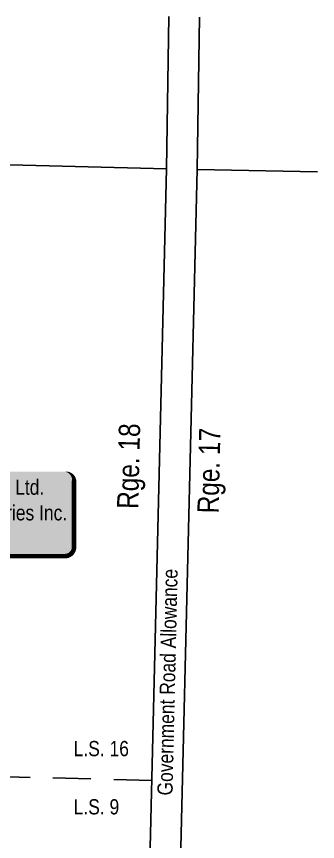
# Model space of a CAD drawing. Extents: x 395420 to 400963, y 6163329 to 6167492.
# Drawn here: x 396295 to 396492, y 6164671 to 6165213 of the extents above; entities that cross this region are included whole.
import ezdxf
from ezdxf.enums import TextEntityAlignment as Align

# ---------------------------------------------------------------- set-up
doc = ezdxf.new("R2010")
doc.units = 0
doc.header["$LTSCALE"] = 5
doc.linetypes.add('foc-LSD', pattern=[8, 5, -3])
for name, color, linetype in [('AS-WILDLIFE', 131, 'Continuous'), ('D-TXT', 6, 'Continuous'), ('L-ROAD-T', 7, 'Continuous'), ('L-SEC', 7, 'Continuous'), ('L-SECTION-LSD', 7, 'foc-LSD')]:
    doc.layers.add(name, color=color, linetype=linetype)
doc.styles.add('100L', font='ARIALN.TTF', dxfattribs={"height": 11})
doc.styles.add('80', font='ARIALN.TTF', dxfattribs={"height": 10})
doc.styles.add('80L', font='ARIALN.TTF', dxfattribs={"height": 10})

# ---------------------------------------------------------------- blocks, each defined once
blk = doc.blocks.new('*U34')
h = blk.add_hatch(color=255)
edge = h.paths.add_edge_path()
edge.add_line((-126.5, -28.5), (126.5, -28.5))
edge.add_arc((126.5, -22.5), 6, 270, 360)
edge.add_line((132.5, -22.5), (132.5, 21))
edge.add_arc((126.5, 21), 6, 0, 90)
edge.add_line((126.5, 27), (-126.5, 27))
edge.add_arc((-126.5, 21), 6, 90, 180)
edge.add_line((-132.5, 21), (-132.5, -22.5))
edge.add_arc((-126.5, -22.5), 6, 180, 270)
at = {"color": 44, "flags": 128}
blk.add_lwpolyline([(-126.5, -28.5, 3, 3, 0), (126.5, -28.5, 3, 3, 0.414214), (132.5, -22.5, 3, 3, 0), (132.5, 21, 3, 0, 0.414214), (126.5, 27, 0, 0, 0), (-126.5, 27, 0, 0, 0.414214), (-132.5, 21, 0, 0, 0), (-132.5, -22.5, 0, 3, 0.414214)], format="xyseb", close=True, dxfattribs=at)
at = {"color": 44, "style": '80'}
blk.add_attdef('ENTER_TEXT_001', (-35.99, -5), '', height=10, dxfattribs=at)

msp = doc.modelspace()

# ---------------------------------------------------------------- linework, layer by layer
at = {"layer": 'L-SEC'}
for p, q in [((396394.528, 6165213.39), (396392.969, 6165113.201)), ((396414.631, 6165212.916), (396413.073, 6165112.719)), ((395587.616, 6165133.519), (396392.969, 6165113.201)), ((396392.969, 6165113.201), (396373.704, 6164309.381)), ((396413.073, 6165112.719), (396393.808, 6164308.905)), ((396413.073, 6165112.719), (396492.145, 6165111.256))]:
    msp.add_line(p, q, dxfattribs=at)
at = {"layer": 'L-SECTION-LSD'}
msp.add_line((396383.337, 6164711.291), (395578.279, 6164731.471), dxfattribs=at)

# ---------------------------------------------------------------- block references
at = {"layer": 'AS-WILDLIFE'}
ref = msp.add_blockref('*U34', (396199.817, 6164887.201), dxfattribs=at)
ref.add_attrib('ENTER_TEXT_001', 'CTLL030047 Northland Forest Products Ltd.', (396087.317, 6164899.038), dxfattribs={"layer": '0', "color": 44, "height": 10, "style": '80'})
ref.add_attrib('ENTER_TEXT_002', 'FMA9100029 Alberta-Pacific Forest Industries Inc.', (396071.833, 6164882.201), dxfattribs={"layer": '0', "color": 44, "height": 10, "style": '80'})
ref.add_attrib('ENTER_TEXT_003', 'TPA 2248 CLETUS GAUTHIER', (396118.91, 6164865.357), dxfattribs={"layer": '0', "color": 44, "height": 10, "style": '80'})

# ---------------------------------------------------------------- texts
at = {"layer": 'D-TXT', "color": 3, "char_height": 13.9946, "attachment_point": 1, "rotation": 88.71623, "style": '80L'}
for s, width, insert in [('Rge. 18', 73.75526, (396360.487, 6164889.966)), ('Rge. 17', 63.86109, (396413.235, 6164887.014))]:
    msp.add_mtext_dynamic_manual_height_columns(s, width=width, gutter_width=47.5, heights=[0], dxfattribs=dict(at, insert=insert))
at = {"layer": 'L-ROAD-T', "style": '80L'}
msp.add_text('Government Road Allowance', height=9.99616, rotation=88.68448, dxfattribs=at).set_placement((396393.644, 6164775.86), align=Align.MIDDLE_CENTER)
at = {"layer": 'L-SECTION-LSD', "insert": (396332.035, 6164698.946), "char_height": 9.9962, "attachment_point": 1, "style": '100L', "bg_fill": 3, "box_fill_scale": 1.5, "bg_fill_color": 256, "bg_fill_transparency": 0}
msp.add_mtext_dynamic_manual_height_columns('L.S. 9', width=30.52728, gutter_width=55, heights=[0], dxfattribs=at)

# ---------------------------------------------------------------- next in the draw order: texts
at = {"layer": 'L-SECTION-LSD', "insert": (396332.035, 6164737.216), "char_height": 9.9962, "attachment_point": 1, "style": '100L', "bg_fill": 3, "box_fill_scale": 1.5, "bg_fill_color": 256, "bg_fill_transparency": 0}
msp.add_mtext_dynamic_manual_height_columns('L.S. 16', width=36.94144, gutter_width=55, heights=[0], dxfattribs=at)

doc.saveas('drawing.dxf')
